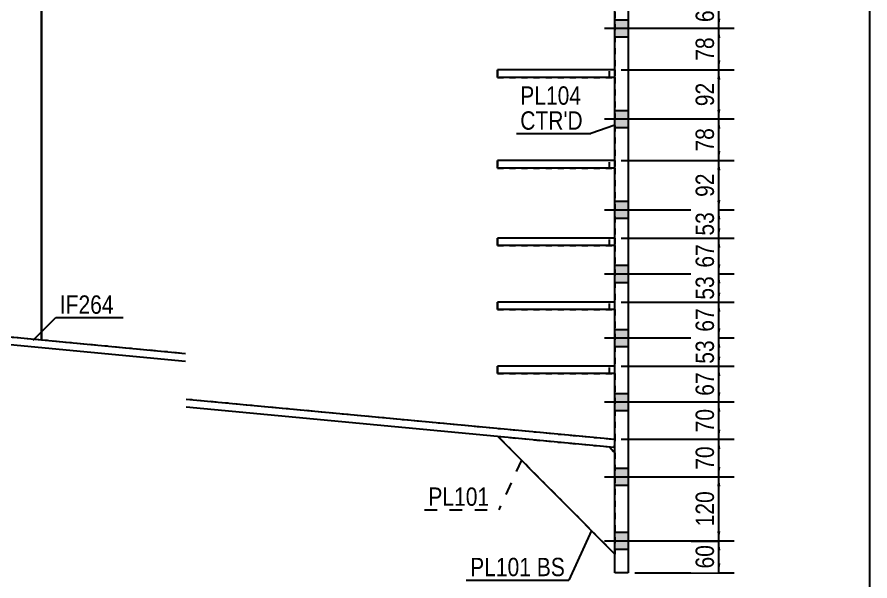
# Model space of a CAD drawing. Header units: millimetres. Extents: x -290 to 123, y -158 to 129.
# Drawn here: x -10.3 to 122.8, y -45.1 to 42.9 of the extents above; entities that cross this region are included whole.
import ezdxf

# ---------------------------------------------------------------- set-up
doc = ezdxf.new("R2010")
doc.units = ezdxf.units.MM
doc.linetypes.add('DXK_LINE_DOT1', pattern=[1.8814, 0.9407, -0.9407])
doc.linetypes.add('DXK_LINE_DOT2', pattern=[3.9198, 1.9599, -1.9599])
doc.styles.add('Arial Narrow', font='ARIALN.TTF', dxfattribs={"height": 0.2})

# ---------------------------------------------------------------- blocks, each defined once
blk = doc.blocks.new('Unknown-622979725-1210')
at = {"color": 5, "linetype": 'Continuous'}
blk.add_line((122.75, -157.59), (122.75, 129.41), dxfattribs=at)
blk = doc.blocks.new('Part-622979725-1672 - 1500')
at = {"color": 7, "linetype": 'DXK_LINE_DOT1'}
for p, q in [((82.95, 20.46), (64.62, 20.46)), ((64.62, 20.46), (64.62, 19.29)), ((64.62, 19.29), (82.95, 19.29))]:
    blk.add_line(p, q, dxfattribs=at)
blk = doc.blocks.new('Part-622979725-1785 - 1500')
at = {"color": 2, "linetype": 'Continuous'}
blk.add_line((-6.56, -7.5), (-6.56, 76.96), dxfattribs=at)
at = {"color": 7, "linetype": 'DXK_LINE_DOT1'}
blk.add_line((-54.18, -3.02), (-6.56, -7.5), dxfattribs=at)
blk = doc.blocks.new('Part-622979725-1657 - 1500')
at = {"color": 2, "linetype": 'Continuous'}
for p, q in [((64.62, 33.46), (64.62, 34.62)), ((82.95, 34.62), (64.62, 34.62)), ((82.95, 33.46), (64.62, 33.46))]:
    blk.add_line(p, q, dxfattribs=at)
at = {"color": 7, "linetype": 'DXK_LINE_DOT1'}
for p, q in [((82.12, 33.46), (82.12, 34.62)), ((82.95, 34.62), (82.95, 33.46))]:
    blk.add_line(p, q, dxfattribs=at)
blk = doc.blocks.new('Part-622979725-1662 - 1500')
at = {"color": 7, "linetype": 'DXK_LINE_DOT1'}
for p, q in [((82.95, 34.62), (64.62, 34.62)), ((64.62, 34.62), (64.62, 33.46)), ((64.62, 33.46), (82.95, 33.46))]:
    blk.add_line(p, q, dxfattribs=at)
blk = doc.blocks.new('Part-622979725-1667 - 1500')
at = {"color": 2, "linetype": 'Continuous'}
for p, q in [((64.62, 19.29), (64.62, 20.46)), ((82.95, 20.46), (64.62, 20.46)), ((82.95, 19.29), (64.62, 19.29))]:
    blk.add_line(p, q, dxfattribs=at)
at = {"color": 7, "linetype": 'DXK_LINE_DOT1'}
for p, q in [((82.12, 19.29), (82.12, 20.46)), ((82.95, 20.46), (82.95, 19.29))]:
    blk.add_line(p, q, dxfattribs=at)
blk = doc.blocks.new('Part-622979725-1677 - 1500')
at = {"color": 2, "linetype": 'Continuous'}
for p, q in [((64.62, 7.21), (64.62, 8.37)), ((82.95, 8.37), (64.62, 8.37)), ((82.95, 7.21), (64.62, 7.21))]:
    blk.add_line(p, q, dxfattribs=at)
at = {"color": 7, "linetype": 'DXK_LINE_DOT1'}
for p, q in [((82.12, 7.21), (82.12, 8.37)), ((82.95, 8.37), (82.95, 7.21))]:
    blk.add_line(p, q, dxfattribs=at)
blk = doc.blocks.new('Part-622979725-1682 - 1500')
at = {"color": 7, "linetype": 'DXK_LINE_DOT1'}
for p, q in [((82.95, 8.37), (64.62, 8.37)), ((64.62, 8.37), (64.62, 7.21)), ((64.62, 7.21), (82.95, 7.21))]:
    blk.add_line(p, q, dxfattribs=at)
blk = doc.blocks.new('Part-622979725-1687 - 1500')
at = {"color": 2, "linetype": 'Continuous'}
for p, q in [((64.62, -2.79), (64.62, -1.63)), ((82.95, -1.63), (64.62, -1.63)), ((82.95, -2.79), (64.62, -2.79))]:
    blk.add_line(p, q, dxfattribs=at)
at = {"color": 7, "linetype": 'DXK_LINE_DOT1'}
for p, q in [((82.12, -2.79), (82.12, -1.63)), ((82.95, -2.79), (82.95, -1.63))]:
    blk.add_line(p, q, dxfattribs=at)
blk = doc.blocks.new('Part-622979725-1692 - 1500')
at = {"color": 7, "linetype": 'DXK_LINE_DOT1'}
for p, q in [((82.95, -1.63), (64.62, -1.63)), ((64.62, -1.63), (64.62, -2.79)), ((64.62, -2.79), (82.95, -2.79))]:
    blk.add_line(p, q, dxfattribs=at)
blk = doc.blocks.new('Part-622979725-1697 - 1500')
at = {"color": 7, "linetype": 'DXK_LINE_DOT1'}
for p, q in [((82.95, -11.63), (64.62, -11.63)), ((64.62, -11.63), (64.62, -12.79)), ((82.12, -12.79), (82.12, -11.63)), ((82.95, -12.79), (82.95, -11.63)), ((64.62, -12.79), (82.95, -12.79))]:
    blk.add_line(p, q, dxfattribs=at)
blk = doc.blocks.new('Part-622979725-1702 - 1500')
at = {"color": 2, "linetype": 'Continuous'}
for p, q in [((64.62, -12.79), (64.62, -11.63)), ((82.95, -11.63), (64.62, -11.63)), ((82.95, -12.79), (64.62, -12.79))]:
    blk.add_line(p, q, dxfattribs=at)
blk = doc.blocks.new('Part-622979725-1911 - 1500')
at = {"color": 2, "linetype": 'Continuous'}
for p, q in [((82.95, 97.79), (85.04, 97.79)), ((82.95, -43.88), (82.95, 97.79)), ((85.04, 97.79), (85.04, -43.88)), ((85.04, -43.88), (82.95, -43.88))]:
    blk.add_line(p, q, dxfattribs=at)
blk = doc.blocks.new('Bolt-622979725-1769 - 1500')
at = {"linetype": 'Continuous'}
for points in [[(82.95, 94.12), (82.95, 91.46), (85.04, 91.46), (85.04, 94.12)], [(82.95, 94.12), (82.95, 91.46), (85.04, 91.46), (85.04, 94.12)], [(82.95, 94.12), (82.95, 91.46), (85.04, 91.46), (85.04, 94.12)], [(82.95, 94.12), (82.95, 91.46), (85.04, 91.46), (85.04, 94.12)], [(82.95, 84.12), (82.95, 81.46), (85.04, 81.46), (85.04, 84.12)], [(82.95, 84.12), (82.95, 81.46), (85.04, 81.46), (85.04, 84.12)], [(82.95, 84.12), (82.95, 81.46), (85.04, 81.46), (85.04, 84.12)], [(82.95, 84.12), (82.95, 81.46), (85.04, 81.46), (85.04, 84.12)], [(82.95, 72.46), (82.95, 69.79), (85.04, 69.79), (85.04, 72.46)], [(82.95, 72.46), (82.95, 69.79), (85.04, 69.79), (85.04, 72.46)], [(82.95, 72.46), (82.95, 69.79), (85.04, 69.79), (85.04, 72.46)], [(82.95, 72.46), (82.95, 69.79), (85.04, 69.79), (85.04, 72.46)], [(82.95, 62.46), (82.95, 59.79), (85.04, 59.79), (85.04, 62.46)], [(82.95, 62.46), (82.95, 59.79), (85.04, 59.79), (85.04, 62.46)], [(82.95, 62.46), (82.95, 59.79), (85.04, 59.79), (85.04, 62.46)], [(82.95, 62.46), (82.95, 59.79), (85.04, 59.79), (85.04, 62.46)], [(82.95, 52.46), (82.95, 49.79), (85.04, 49.79), (85.04, 52.46)], [(82.95, 52.46), (82.95, 49.79), (85.04, 49.79), (85.04, 52.46)], [(82.95, 52.46), (82.95, 49.79), (85.04, 49.79), (85.04, 52.46)], [(82.95, 52.46), (82.95, 49.79), (85.04, 49.79), (85.04, 52.46)], [(82.95, 42.46), (82.95, 39.79), (85.04, 39.79), (85.04, 42.46)], [(82.95, 42.46), (82.95, 39.79), (85.04, 39.79), (85.04, 42.46)], [(82.95, 42.46), (82.95, 39.79), (85.04, 39.79), (85.04, 42.46)], [(82.95, 42.46), (82.95, 39.79), (85.04, 39.79), (85.04, 42.46)], [(82.95, 28.29), (82.95, 25.62), (85.04, 25.62), (85.04, 28.29)], [(82.95, 28.29), (82.95, 25.62), (85.04, 25.62), (85.04, 28.29)], [(82.95, 28.29), (82.95, 25.62), (85.04, 25.62), (85.04, 28.29)], [(82.95, 28.29), (82.95, 25.62), (85.04, 25.62), (85.04, 28.29)], [(82.95, 14.12), (82.95, 11.46), (85.04, 11.46), (85.04, 14.12)], [(82.95, 14.12), (82.95, 11.46), (85.04, 11.46), (85.04, 14.12)], [(82.95, 14.12), (82.95, 11.46), (85.04, 11.46), (85.04, 14.12)], [(82.95, 14.12), (82.95, 11.46), (85.04, 11.46), (85.04, 14.12)], [(82.95, 4.12), (82.95, 1.46), (85.04, 1.46), (85.04, 4.12)], [(82.95, 4.12), (82.95, 1.46), (85.04, 1.46), (85.04, 4.12)], [(82.95, 4.12), (82.95, 1.46), (85.04, 1.46), (85.04, 4.12)], [(82.95, 4.12), (82.95, 1.46), (85.04, 1.46), (85.04, 4.12)], [(82.95, -5.88), (82.95, -8.54), (85.04, -8.54), (85.04, -5.88)], [(82.95, -5.88), (82.95, -8.54), (85.04, -8.54), (85.04, -5.88)], [(82.95, -5.88), (82.95, -8.54), (85.04, -8.54), (85.04, -5.88)], [(82.95, -5.88), (82.95, -8.54), (85.04, -8.54), (85.04, -5.88)], [(82.95, -15.88), (82.95, -18.54), (85.04, -18.54), (85.04, -15.88)], [(82.95, -15.88), (82.95, -18.54), (85.04, -18.54), (85.04, -15.88)], [(82.95, -15.88), (82.95, -18.54), (85.04, -18.54), (85.04, -15.88)], [(82.95, -15.88), (82.95, -18.54), (85.04, -18.54), (85.04, -15.88)], [(82.95, -27.54), (82.95, -30.21), (85.04, -30.21), (85.04, -27.54)], [(82.95, -27.54), (82.95, -30.21), (85.04, -30.21), (85.04, -27.54)], [(82.95, -27.54), (82.95, -30.21), (85.04, -30.21), (85.04, -27.54)], [(82.95, -27.54), (82.95, -30.21), (85.04, -30.21), (85.04, -27.54)], [(82.95, -37.54), (82.95, -40.21), (85.04, -40.21), (85.04, -37.54)], [(82.95, -37.54), (82.95, -40.21), (85.04, -40.21), (85.04, -37.54)], [(82.95, -37.54), (82.95, -40.21), (85.04, -40.21), (85.04, -37.54)], [(82.95, -37.54), (82.95, -40.21), (85.04, -40.21), (85.04, -37.54)]]:
    blk.add_hatch(color=3, dxfattribs=at).paths.add_polyline_path(points)
at = {"color": 3, "linetype": 'Continuous'}
for p, q in [((82.95, 94.12), (85.04, 94.12)), ((82.95, 94.12), (85.04, 94.12)), ((82.95, 94.12), (85.04, 94.12)), ((82.95, 94.12), (85.04, 94.12)), ((81.31, 92.79), (91.29, 92.79)), ((81.31, 92.79), (91.29, 92.79)), ((81.31, 92.79), (91.29, 92.79)), ((81.31, 92.79), (91.29, 92.79)), ((82.95, 91.46), (85.04, 91.46)), ((82.95, 91.46), (85.04, 91.46)), ((82.95, 91.46), (85.04, 91.46)), ((82.95, 91.46), (85.04, 91.46)), ((82.95, 84.12), (85.04, 84.12)), ((82.95, 84.12), (85.04, 84.12)), ((82.95, 84.12), (85.04, 84.12)), ((82.95, 84.12), (85.04, 84.12)), ((81.31, 82.79), (91.29, 82.79)), ((81.31, 82.79), (91.29, 82.79)), ((81.31, 82.79), (91.29, 82.79)), ((81.31, 82.79), (91.29, 82.79)), ((82.95, 81.46), (85.04, 81.46)), ((82.95, 81.46), (85.04, 81.46)), ((82.95, 81.46), (85.04, 81.46)), ((82.95, 81.46), (85.04, 81.46)), ((82.95, 72.46), (85.04, 72.46)), ((82.95, 72.46), (85.04, 72.46)), ((82.95, 72.46), (85.04, 72.46)), ((82.95, 72.46), (85.04, 72.46)), ((81.31, 71.12), (91.29, 71.12)), ((81.31, 71.12), (91.29, 71.12)), ((81.31, 71.12), (91.29, 71.12)), ((81.31, 71.12), (91.29, 71.12)), ((82.95, 69.79), (85.04, 69.79)), ((82.95, 69.79), (85.04, 69.79)), ((82.95, 69.79), (85.04, 69.79)), ((82.95, 69.79), (85.04, 69.79)), ((82.95, 62.46), (85.04, 62.46)), ((82.95, 62.46), (85.04, 62.46)), ((82.95, 62.46), (85.04, 62.46)), ((82.95, 62.46), (85.04, 62.46)), ((81.31, 61.12), (91.29, 61.12)), ((81.31, 61.12), (91.29, 61.12)), ((81.31, 61.12), (91.29, 61.12)), ((81.31, 61.12), (91.29, 61.12)), ((82.95, 59.79), (85.04, 59.79)), ((82.95, 59.79), (85.04, 59.79)), ((82.95, 59.79), (85.04, 59.79)), ((82.95, 59.79), (85.04, 59.79)), ((82.95, 52.46), (85.04, 52.46)), ((82.95, 52.46), (85.04, 52.46)), ((82.95, 52.46), (85.04, 52.46)), ((82.95, 52.46), (85.04, 52.46)), ((81.31, 51.12), (91.29, 51.12)), ((81.31, 51.12), (91.29, 51.12)), ((81.31, 51.12), (91.29, 51.12)), ((81.31, 51.12), (91.29, 51.12)), ((82.95, 49.79), (85.04, 49.79)), ((82.95, 49.79), (85.04, 49.79)), ((82.95, 49.79), (85.04, 49.79)), ((82.95, 49.79), (85.04, 49.79)), ((82.95, 42.46), (85.04, 42.46)), ((82.95, 42.46), (85.04, 42.46)), ((82.95, 42.46), (85.04, 42.46)), ((82.95, 42.46), (85.04, 42.46)), ((81.31, 41.12), (91.29, 41.12)), ((81.31, 41.12), (91.29, 41.12)), ((81.31, 41.12), (91.29, 41.12)), ((81.31, 41.12), (91.29, 41.12)), ((82.95, 39.79), (85.04, 39.79)), ((82.95, 39.79), (85.04, 39.79)), ((82.95, 39.79), (85.04, 39.79)), ((82.95, 39.79), (85.04, 39.79)), ((82.95, 28.29), (85.04, 28.29)), ((82.95, 28.29), (85.04, 28.29)), ((82.95, 28.29), (85.04, 28.29)), ((82.95, 28.29), (85.04, 28.29)), ((81.31, 26.96), (91.29, 26.96)), ((81.31, 26.96), (91.29, 26.96)), ((81.31, 26.96), (91.29, 26.96)), ((81.31, 26.96), (91.29, 26.96)), ((82.95, 25.62), (85.04, 25.62)), ((82.95, 25.62), (85.04, 25.62)), ((82.95, 25.62), (85.04, 25.62)), ((82.95, 25.62), (85.04, 25.62)), ((82.95, 14.12), (85.04, 14.12)), ((82.95, 14.12), (85.04, 14.12)), ((82.95, 14.12), (85.04, 14.12)), ((82.95, 14.12), (85.04, 14.12)), ((81.31, 12.79), (91.29, 12.79)), ((81.31, 12.79), (91.29, 12.79)), ((81.31, 12.79), (91.29, 12.79)), ((81.31, 12.79), (91.29, 12.79)), ((82.95, 11.46), (85.04, 11.46)), ((82.95, 11.46), (85.04, 11.46)), ((82.95, 11.46), (85.04, 11.46)), ((82.95, 11.46), (85.04, 11.46)), ((82.95, 4.12), (85.04, 4.12)), ((82.95, 4.12), (85.04, 4.12)), ((82.95, 4.12), (85.04, 4.12)), ((82.95, 4.12), (85.04, 4.12)), ((81.31, 2.79), (91.29, 2.79)), ((81.31, 2.79), (91.29, 2.79)), ((81.31, 2.79), (91.29, 2.79)), ((81.31, 2.79), (91.29, 2.79)), ((82.95, 1.46), (85.04, 1.46)), ((82.95, 1.46), (85.04, 1.46)), ((82.95, 1.46), (85.04, 1.46)), ((82.95, 1.46), (85.04, 1.46)), ((82.95, -5.88), (85.04, -5.88)), ((82.95, -5.88), (85.04, -5.88)), ((82.95, -5.88), (85.04, -5.88)), ((82.95, -5.88), (85.04, -5.88)), ((81.31, -7.21), (91.29, -7.21)), ((81.31, -7.21), (91.29, -7.21)), ((81.31, -7.21), (91.29, -7.21)), ((81.31, -7.21), (91.29, -7.21)), ((82.95, -8.54), (85.04, -8.54)), ((82.95, -8.54), (85.04, -8.54)), ((82.95, -8.54), (85.04, -8.54)), ((82.95, -8.54), (85.04, -8.54)), ((82.95, -15.88), (85.04, -15.88)), ((82.95, -15.88), (85.04, -15.88)), ((82.95, -15.88), (85.04, -15.88)), ((82.95, -15.88), (85.04, -15.88)), ((81.31, -17.21), (91.29, -17.21)), ((81.31, -17.21), (91.29, -17.21)), ((81.31, -17.21), (91.29, -17.21)), ((81.31, -17.21), (91.29, -17.21)), ((82.95, -18.54), (85.04, -18.54)), ((82.95, -18.54), (85.04, -18.54)), ((82.95, -18.54), (85.04, -18.54)), ((82.95, -18.54), (85.04, -18.54)), ((82.95, -27.54), (85.04, -27.54)), ((82.95, -27.54), (85.04, -27.54)), ((82.95, -27.54), (85.04, -27.54)), ((82.95, -27.54), (85.04, -27.54)), ((81.31, -28.88), (91.29, -28.88)), ((81.31, -28.88), (91.29, -28.88)), ((81.31, -28.88), (91.29, -28.88)), ((81.31, -28.88), (91.29, -28.88)), ((82.95, -30.21), (85.04, -30.21)), ((82.95, -30.21), (85.04, -30.21)), ((82.95, -30.21), (85.04, -30.21)), ((82.95, -30.21), (85.04, -30.21)), ((82.95, -37.54), (85.04, -37.54)), ((82.95, -37.54), (85.04, -37.54)), ((82.95, -37.54), (85.04, -37.54)), ((82.95, -37.54), (85.04, -37.54)), ((81.31, -38.88), (91.29, -38.88)), ((81.31, -38.88), (91.29, -38.88)), ((81.31, -38.88), (91.29, -38.88)), ((81.31, -38.88), (91.29, -38.88)), ((82.95, -40.21), (85.04, -40.21)), ((82.95, -40.21), (85.04, -40.21)), ((82.95, -40.21), (85.04, -40.21)), ((82.95, -40.21), (85.04, -40.21))]:
    blk.add_line(p, q, dxfattribs=at)
blk = doc.blocks.new('Part-622979725-1807 - 1500')
at = {"color": 2, "linetype": 'Continuous'}
for p, q in [((-31.68, -6.39), (-31.56, -5.15)), ((-31.56, -5.15), (15.94, -9.62)), ((15.94, -10.87), (-31.68, -6.39)), ((16.04, -16.75), (82.95, -23.04)), ((82.84, -24.29), (16.04, -18)), ((82.95, -23.04), (82.84, -24.29))]:
    blk.add_line(p, q, dxfattribs=at)
blk = doc.blocks.new('Part-622979725-1933 - 1500')
at = {"color": 7, "linetype": 'DXK_LINE_DOT1'}
for p, q in [((82.95, -40.96), (64.7, -22.58)), ((64.7, -22.58), (82.12, -24.22)), ((82.12, -24.22), (82.95, -25.13)), ((82.95, -25.13), (82.95, -40.96))]:
    blk.add_line(p, q, dxfattribs=at)
blk = doc.blocks.new('Part-622979725-2046 - 1500')
at = {"color": 2, "linetype": 'Continuous'}
blk.add_line((-6.56, 76.96), (-6.56, -7.5), dxfattribs=at)
at = {"color": 7, "linetype": 'DXK_LINE_DOT1'}
for p, q in [((-6.56, 76.96), (15.94, 76.96)), ((16.04, 76.96), (82.95, 76.96)), ((82.95, 76.96), (82.95, 66.71)), ((82.95, 65.54), (82.95, 56.71)), ((82.95, 55.54), (82.95, 46.71)), ((82.95, 45.54), (82.95, 34.62)), ((82.95, 33.46), (82.95, 20.46)), ((82.95, 19.29), (82.95, 8.37)), ((82.95, 7.21), (82.95, -1.63)), ((82.95, -2.79), (82.95, -11.63)), ((-6.56, -7.5), (15.94, -9.62)), ((82.95, -12.79), (82.95, -23.04)), ((16.04, -16.75), (82.95, -23.04))]:
    blk.add_line(p, q, dxfattribs=at)
blk = doc.blocks.new('Part-622979725-2117 - 1500')
at = {"color": 2, "linetype": 'Continuous'}
for p, q in [((82.95, -40.96), (64.7, -22.58)), ((82.12, -24.22), (82.95, -25.13))]:
    blk.add_line(p, q, dxfattribs=at)
blk = doc.blocks.new('StraightDimension-622979725-2418 - 1500')
at = {"linetype": 'Continuous'}
for points in [[(98.91, 33.12), (99.16, 34.62), (99.41, 33.12)], [(99.41, 28.46), (99.16, 26.96), (98.91, 28.46)]]:
    blk.add_hatch(color=7, dxfattribs=at).paths.add_polyline_path(points)
at = {"color": 7, "linetype": 'Continuous'}
for p, q in [((83.95, 34.62), (101.56, 34.62)), ((99.16, 26.96), (99.16, 34.62)), ((83.95, 26.96), (101.56, 26.96))]:
    blk.add_line(p, q, dxfattribs=at)
at = {"color": 0}
blk.add_wipeout([(99.01, 33.22), (94.81, 33.22), (94.81, 28.36), (99.01, 28.36)], dxfattribs=at)
at = {"color": 3, "style": 'Arial Narrow'}
blk.add_text('92', height=2.863, rotation=90.0002, dxfattribs=at).set_placement((98.41, 28.96))
blk = doc.blocks.new('StraightDimension-622979725-2392 - 1500')
at = {"linetype": 'Continuous'}
for points in [[(98.91, 45.21), (99.16, 46.71), (99.41, 45.21)], [(99.41, 42.62), (99.16, 41.12), (98.91, 42.62)]]:
    blk.add_hatch(color=7, dxfattribs=at).paths.add_polyline_path(points)
at = {"color": 7, "linetype": 'Continuous'}
for p, q in [((83.95, 46.71), (101.56, 46.71)), ((99.16, 41.12), (99.16, 46.71)), ((83.95, 41.12), (101.56, 41.12))]:
    blk.add_line(p, q, dxfattribs=at)
at = {"color": 0}
blk.add_wipeout([(99.01, 46.34), (94.81, 46.34), (94.81, 41.49), (99.01, 41.49)], dxfattribs=at)
at = {"color": 3, "style": 'Arial Narrow'}
blk.add_text('67', height=2.863, rotation=90.0002, dxfattribs=at).set_placement((98.41, 42.09))
blk = doc.blocks.new('StraightDimension-622979725-2405 - 1500')
at = {"linetype": 'Continuous'}
for points in [[(98.91, 39.62), (99.16, 41.12), (99.41, 39.62)], [(99.41, 36.12), (99.16, 34.62), (98.91, 36.12)]]:
    blk.add_hatch(color=7, dxfattribs=at).paths.add_polyline_path(points)
at = {"color": 7, "linetype": 'Continuous'}
for p, q in [((83.95, 41.12), (101.56, 41.12)), ((99.16, 34.62), (99.16, 41.12)), ((83.95, 34.62), (101.56, 34.62))]:
    blk.add_line(p, q, dxfattribs=at)
at = {"color": 0}
blk.add_wipeout([(99.01, 40.3), (94.81, 40.3), (94.81, 35.45), (99.01, 35.45)], dxfattribs=at)
at = {"color": 3, "style": 'Arial Narrow'}
blk.add_text('78', height=2.863, rotation=90.0002, dxfattribs=at).set_placement((98.41, 36.05))
blk = doc.blocks.new('StraightDimension-622979725-2432 - 1500')
at = {"linetype": 'Continuous'}
for points in [[(98.91, 25.46), (99.16, 26.96), (99.41, 25.46)], [(99.41, 21.96), (99.16, 20.46), (98.91, 21.96)]]:
    blk.add_hatch(color=7, dxfattribs=at).paths.add_polyline_path(points)
at = {"color": 7, "linetype": 'Continuous'}
for p, q in [((83.95, 26.96), (101.56, 26.96)), ((99.16, 20.46), (99.16, 26.96)), ((83.95, 20.46), (101.56, 20.46))]:
    blk.add_line(p, q, dxfattribs=at)
at = {"color": 0}
blk.add_wipeout([(99.01, 26.14), (94.81, 26.14), (94.81, 21.28), (99.01, 21.28)], dxfattribs=at)
at = {"color": 3, "style": 'Arial Narrow'}
blk.add_text('78', height=2.863, rotation=90.0002, dxfattribs=at).set_placement((98.41, 21.88))
blk = doc.blocks.new('StraightDimension-622979725-2563 - 1500')
at = {"linetype": 'Continuous'}
for points in [[(98.91, -40.38), (99.16, -38.88), (99.41, -40.38)], [(99.41, -42.38), (99.16, -43.88), (98.91, -42.38)]]:
    blk.add_hatch(color=7, dxfattribs=at).paths.add_polyline_path(points)
at = {"color": 7, "linetype": 'Continuous'}
for p, q in [((83.95, -38.88), (101.56, -38.88)), ((99.16, -43.88), (99.16, -38.88)), ((86.04, -43.88), (101.56, -43.88))]:
    blk.add_line(p, q, dxfattribs=at)
at = {"color": 0}
blk.add_wipeout([(99.01, -38.95), (94.81, -38.95), (94.81, -43.8), (99.01, -43.8)], dxfattribs=at)
at = {"color": 3, "style": 'Arial Narrow'}
blk.add_text('60', height=2.863, rotation=90.0002, dxfattribs=at).set_placement((98.41, -43.2))
blk = doc.blocks.new('StraightDimension-622979725-2446 - 1500')
at = {"linetype": 'Continuous'}
for points in [[(98.91, 18.96), (99.16, 20.46), (99.41, 18.96)], [(99.41, 14.29), (99.16, 12.79), (98.91, 14.29)]]:
    blk.add_hatch(color=7, dxfattribs=at).paths.add_polyline_path(points)
at = {"color": 7, "linetype": 'Continuous'}
for p, q in [((83.95, 20.46), (101.56, 20.46)), ((99.16, 12.79), (99.16, 20.46)), ((83.95, 12.79), (101.56, 12.79))]:
    blk.add_line(p, q, dxfattribs=at)
at = {"color": 0}
blk.add_wipeout([(99.01, 19.05), (94.81, 19.05), (94.81, 14.2), (99.01, 14.2)], dxfattribs=at)
at = {"color": 3, "style": 'Arial Narrow'}
blk.add_text('92', height=2.863, rotation=90.0002, dxfattribs=at).set_placement((98.41, 14.8))
blk = doc.blocks.new('StraightDimension-622979725-2459 - 1500')
at = {"linetype": 'Continuous'}
for points in [[(98.91, 11.29), (99.16, 12.79), (99.41, 11.29)], [(99.41, 9.87), (99.16, 8.37), (98.91, 9.87)]]:
    blk.add_hatch(color=7, dxfattribs=at).paths.add_polyline_path(points)
at = {"color": 7, "linetype": 'Continuous'}
for p, q in [((83.95, 12.79), (101.56, 12.79)), ((99.16, 8.37), (99.16, 12.79)), ((83.95, 8.37), (101.56, 8.37))]:
    blk.add_line(p, q, dxfattribs=at)
at = {"color": 0}
blk.add_wipeout([(99.01, 13.01), (94.81, 13.01), (94.81, 8.15), (99.01, 8.15)], dxfattribs=at)
at = {"color": 3, "style": 'Arial Narrow'}
blk.add_text('53', height=2.863, rotation=90.0002, dxfattribs=at).set_placement((98.41, 8.76))
blk = doc.blocks.new('StraightDimension-622979725-2472 - 1500')
at = {"linetype": 'Continuous'}
for points in [[(98.91, 6.87), (99.16, 8.37), (99.41, 6.87)], [(99.41, 4.29), (99.16, 2.79), (98.91, 4.29)]]:
    blk.add_hatch(color=7, dxfattribs=at).paths.add_polyline_path(points)
at = {"color": 7, "linetype": 'Continuous'}
for p, q in [((83.95, 8.37), (101.56, 8.37)), ((99.16, 2.79), (99.16, 8.37)), ((83.95, 2.79), (101.56, 2.79))]:
    blk.add_line(p, q, dxfattribs=at)
at = {"color": 0}
blk.add_wipeout([(99.01, 8.01), (94.81, 8.01), (94.81, 3.15), (99.01, 3.15)], dxfattribs=at)
at = {"color": 3, "style": 'Arial Narrow'}
blk.add_text('67', height=2.863, rotation=90.0002, dxfattribs=at).set_placement((98.41, 3.76))
blk = doc.blocks.new('StraightDimension-622979725-2485 - 1500')
at = {"linetype": 'Continuous'}
for points in [[(98.91, 1.29), (99.16, 2.79), (99.41, 1.29)], [(99.41, -0.13), (99.16, -1.63), (98.91, -0.13)]]:
    blk.add_hatch(color=7, dxfattribs=at).paths.add_polyline_path(points)
at = {"color": 7, "linetype": 'Continuous'}
for p, q in [((83.95, 2.79), (101.56, 2.79)), ((99.16, -1.63), (99.16, 2.79)), ((83.95, -1.63), (101.56, -1.63))]:
    blk.add_line(p, q, dxfattribs=at)
at = {"color": 0}
blk.add_wipeout([(99.01, 3.01), (94.81, 3.01), (94.81, -1.85), (99.01, -1.85)], dxfattribs=at)
at = {"color": 3, "style": 'Arial Narrow'}
blk.add_text('53', height=2.863, rotation=90.0002, dxfattribs=at).set_placement((98.41, -1.24))
blk = doc.blocks.new('StraightDimension-622979725-2498 - 1500')
at = {"linetype": 'Continuous'}
for points in [[(98.91, -3.13), (99.16, -1.63), (99.41, -3.13)], [(99.41, -5.71), (99.16, -7.21), (98.91, -5.71)]]:
    blk.add_hatch(color=7, dxfattribs=at).paths.add_polyline_path(points)
at = {"color": 7, "linetype": 'Continuous'}
for p, q in [((83.95, -1.63), (101.56, -1.63)), ((99.16, -7.21), (99.16, -1.63)), ((83.95, -7.21), (101.56, -7.21))]:
    blk.add_line(p, q, dxfattribs=at)
at = {"color": 0}
blk.add_wipeout([(99.01, -1.99), (94.81, -1.99), (94.81, -6.85), (99.01, -6.85)], dxfattribs=at)
at = {"color": 3, "style": 'Arial Narrow'}
blk.add_text('67', height=2.863, rotation=90.0002, dxfattribs=at).set_placement((98.41, -6.24))
blk = doc.blocks.new('StraightDimension-622979725-2511 - 1500')
at = {"linetype": 'Continuous'}
for points in [[(98.91, -8.71), (99.16, -7.21), (99.41, -8.71)], [(99.41, -10.13), (99.16, -11.63), (98.91, -10.13)]]:
    blk.add_hatch(color=7, dxfattribs=at).paths.add_polyline_path(points)
at = {"color": 7, "linetype": 'Continuous'}
for p, q in [((83.95, -7.21), (101.56, -7.21)), ((99.16, -11.63), (99.16, -7.21)), ((83.95, -11.63), (101.56, -11.63))]:
    blk.add_line(p, q, dxfattribs=at)
at = {"color": 0}
blk.add_wipeout([(99.01, -6.99), (94.81, -6.99), (94.81, -11.85), (99.01, -11.85)], dxfattribs=at)
at = {"color": 3, "style": 'Arial Narrow'}
blk.add_text('53', height=2.863, rotation=90.0002, dxfattribs=at).set_placement((98.41, -11.24))
blk = doc.blocks.new('StraightDimension-622979725-2524 - 1500')
at = {"linetype": 'Continuous'}
for points in [[(98.91, -13.13), (99.16, -11.63), (99.41, -13.13)], [(99.41, -15.71), (99.16, -17.21), (98.91, -15.71)]]:
    blk.add_hatch(color=7, dxfattribs=at).paths.add_polyline_path(points)
at = {"color": 7, "linetype": 'Continuous'}
for p, q in [((83.95, -11.63), (101.56, -11.63)), ((99.16, -17.21), (99.16, -11.63)), ((83.88, -17.21), (101.56, -17.21))]:
    blk.add_line(p, q, dxfattribs=at)
at = {"color": 0}
blk.add_wipeout([(99.01, -11.99), (94.81, -11.99), (94.81, -16.85), (99.01, -16.85)], dxfattribs=at)
at = {"color": 3, "style": 'Arial Narrow'}
blk.add_text('67', height=2.863, rotation=90.0002, dxfattribs=at).set_placement((98.41, -16.24))
blk = doc.blocks.new('StraightDimension-622979725-2537 - 1500')
at = {"linetype": 'Continuous'}
for points in [[(98.91, -18.71), (99.16, -17.21), (99.41, -18.71)], [(99.41, -21.54), (99.16, -23.04), (98.91, -21.54)]]:
    blk.add_hatch(color=7, dxfattribs=at).paths.add_polyline_path(points)
at = {"color": 7, "linetype": 'Continuous'}
for p, q in [((83.88, -17.21), (101.56, -17.21)), ((99.16, -23.04), (99.16, -17.21)), ((83.95, -23.04), (101.56, -23.04))]:
    blk.add_line(p, q, dxfattribs=at)
at = {"color": 0}
blk.add_wipeout([(99.01, -17.7), (94.81, -17.7), (94.81, -22.55), (99.01, -22.55)], dxfattribs=at)
at = {"color": 3, "style": 'Arial Narrow'}
blk.add_text('70', height=2.863, rotation=90.0002, dxfattribs=at).set_placement((98.41, -21.95))
blk = doc.blocks.new('StraightDimension-622979725-2542 - 1500')
at = {"linetype": 'Continuous'}
for points in [[(98.91, -24.54), (99.16, -23.04), (99.41, -24.54)], [(99.41, -27.37), (99.16, -28.87), (98.91, -27.37)]]:
    blk.add_hatch(color=7, dxfattribs=at).paths.add_polyline_path(points)
at = {"color": 7, "linetype": 'Continuous'}
for p, q in [((83.95, -23.04), (101.56, -23.04)), ((99.16, -28.87), (99.16, -23.04)), ((83.95, -28.87), (101.56, -28.87))]:
    blk.add_line(p, q, dxfattribs=at)
at = {"color": 0}
blk.add_wipeout([(99.01, -23.53), (94.81, -23.53), (94.81, -28.39), (99.01, -28.39)], dxfattribs=at)
at = {"color": 3, "style": 'Arial Narrow'}
blk.add_text('70', height=2.863, rotation=90.0002, dxfattribs=at).set_placement((98.41, -27.79))
blk = doc.blocks.new('StraightDimension-622979725-2548 - 1500')
at = {"linetype": 'Continuous'}
for points in [[(98.91, -30.37), (99.16, -28.87), (99.41, -30.37)], [(99.41, -37.38), (99.16, -38.88), (98.91, -37.38)]]:
    blk.add_hatch(color=7, dxfattribs=at).paths.add_polyline_path(points)
at = {"color": 7, "linetype": 'Continuous'}
for p, q in [((83.95, -28.87), (101.56, -28.87)), ((99.16, -38.88), (99.16, -28.87)), ((83.95, -38.88), (101.56, -38.88))]:
    blk.add_line(p, q, dxfattribs=at)
at = {"color": 0}
blk.add_wipeout([(99.01, -30.53), (94.81, -30.53), (94.81, -37.22), (99.01, -37.22)], dxfattribs=at)
at = {"color": 3, "style": 'Arial Narrow'}
blk.add_text('120', height=2.863, rotation=90.0002, dxfattribs=at).set_placement((98.41, -36.62))
blk = doc.blocks.new('Mark-622979725-1907 - 1500')
at = {"color": 7, "linetype": 'Continuous'}
blk.add_line((82.95, 25.97), (79.18, 24.69), dxfattribs=at)
at = {"color": 0}
for points in [[(77.68, 29.19), (77.68, 32.19), (68.18, 32.19), (68.18, 29.19)], [(77.94, 25.29), (77.94, 28.29), (68.18, 28.29), (68.18, 25.29)]]:
    blk.add_wipeout(points, dxfattribs=at)
for points in [[(77.68, 29.19), (77.68, 32.19), (68.18, 32.19), (68.18, 29.19)], [(77.94, 25.29), (77.94, 28.29), (68.18, 28.29), (68.18, 25.29)]]:
    blk.add_wipeout(points, dxfattribs=at)
at = {"color": 7, "linetype": 'Continuous'}
blk.add_line((67.58, 24.69), (79.18, 24.69), dxfattribs=at)
at = {"color": 3, "style": 'Arial Narrow'}
blk.add_text('PL104', height=2.863, dxfattribs=at).set_placement((68.18, 29.19))
at = {"color": 1, "style": 'Arial Narrow'}
blk.add_text("CTR'D", height=2.863, dxfattribs=at).set_placement((68.18, 25.29))
blk = doc.blocks.new('Mark-622979725-1803 - 1500')
at = {"color": 0}
blk.add_wipeout([(4.73, -3.44), (4.73, -0.44), (-3.68, -0.44), (-3.68, -3.44)], dxfattribs=at)
blk.add_wipeout([(4.73, -3.44), (4.73, -0.44), (-3.68, -0.44), (-3.68, -3.44)], dxfattribs=at)
at = {"color": 7, "linetype": 'Continuous'}
for p, q in [((-7.81, -7.57), (-4.28, -4.04)), ((-4.28, -4.04), (6.23, -4.04))]:
    blk.add_line(p, q, dxfattribs=at)
at = {"color": 3, "style": 'Arial Narrow'}
blk.add_text('IF264', height=2.863, dxfattribs=at).set_placement((-3.68, -3.44))
blk = doc.blocks.new('Mark-622979725-1929 - 1500')
at = {"color": 7, "linetype": 'DXK_LINE_DOT2'}
blk.add_line((68.38, -26.28), (64.84, -34.02), dxfattribs=at)
at = {"color": 0}
blk.add_wipeout([(63.34, -33.42), (63.34, -30.42), (53.84, -30.42), (53.84, -33.42)], dxfattribs=at)
blk.add_wipeout([(63.34, -33.42), (63.34, -30.42), (53.84, -30.42), (53.84, -33.42)], dxfattribs=at)
at = {"color": 7, "linetype": 'DXK_LINE_DOT2'}
blk.add_line((53.24, -34.02), (64.84, -34.02), dxfattribs=at)
at = {"color": 3, "style": 'Arial Narrow'}
blk.add_text('PL101', height=2.863, dxfattribs=at).set_placement((53.84, -33.42))
blk = doc.blocks.new('MarkSet-622979725-2867 - 1500')
at = {"color": 0}
for points in [[(69.86, -44.4), (69.86, -41.4), (60.36, -41.4), (60.36, -44.4)], [(75.14, -44.4), (75.14, -41.4), (70.76, -41.4), (70.76, -44.4)]]:
    blk.add_wipeout(points, dxfattribs=at)
for points in [[(69.86, -44.4), (69.86, -41.4), (60.36, -41.4), (60.36, -44.4)], [(75.14, -44.4), (75.14, -41.4), (70.76, -41.4), (70.76, -44.4)]]:
    blk.add_wipeout(points, dxfattribs=at)
at = {"color": 7, "linetype": 'Continuous'}
for p in [(79.28, -37.26), (59.76, -45)]:
    blk.add_line(p, (75.74, -45), dxfattribs=at)
at = {"color": 3, "style": 'Arial Narrow'}
for s, p in [('PL101', (60.36, -44.4)), ('BS', (70.76, -44.4))]:
    blk.add_text(s, height=2.863, dxfattribs=at).set_placement(p)

msp = doc.modelspace()

# ---------------------------------------------------------------- block references
for name in ['Unknown-622979725-1210', 'Part-622979725-1911 - 1500', 'Bolt-622979725-1769 - 1500', 'Part-622979725-1785 - 1500', 'Part-622979725-2046 - 1500', 'Part-622979725-1657 - 1500', 'Part-622979725-1662 - 1500', 'Part-622979725-1672 - 1500', 'Part-622979725-1667 - 1500', 'Part-622979725-1677 - 1500', 'Part-622979725-1682 - 1500', 'Part-622979725-1687 - 1500', 'Part-622979725-1692 - 1500', 'Part-622979725-1807 - 1500', 'Part-622979725-1697 - 1500', 'Part-622979725-1702 - 1500', 'Part-622979725-1933 - 1500', 'Part-622979725-2117 - 1500']:
    msp.add_blockref(name, (0, 0))

# ---------------------------------------------------------------- next in the draw order: block references
for name in ['StraightDimension-622979725-2392 - 1500', 'StraightDimension-622979725-2418 - 1500', 'Mark-622979725-1907 - 1500', 'Mark-622979725-1803 - 1500', 'Mark-622979725-1929 - 1500', 'MarkSet-622979725-2867 - 1500', 'StraightDimension-622979725-2563 - 1500']:
    msp.add_blockref(name, (0, 0))

# ---------------------------------------------------------------- next in the draw order: block references
for name in ['StraightDimension-622979725-2405 - 1500', 'StraightDimension-622979725-2432 - 1500']:
    msp.add_blockref(name, (0, 0))

# ---------------------------------------------------------------- next in the draw order: block references
msp.add_blockref('StraightDimension-622979725-2446 - 1500', (0, 0))

# ---------------------------------------------------------------- next in the draw order: block references
msp.add_blockref('StraightDimension-622979725-2459 - 1500', (0, 0))

# ---------------------------------------------------------------- next in the draw order: block references
msp.add_blockref('StraightDimension-622979725-2472 - 1500', (0, 0))

# ---------------------------------------------------------------- next in the draw order: block references
msp.add_blockref('StraightDimension-622979725-2485 - 1500', (0, 0))

# ---------------------------------------------------------------- next in the draw order: block references
msp.add_blockref('StraightDimension-622979725-2498 - 1500', (0, 0))

# ---------------------------------------------------------------- next in the draw order: block references
msp.add_blockref('StraightDimension-622979725-2511 - 1500', (0, 0))

# ---------------------------------------------------------------- next in the draw order: block references
msp.add_blockref('StraightDimension-622979725-2524 - 1500', (0, 0))

# ---------------------------------------------------------------- next in the draw order: block references
msp.add_blockref('StraightDimension-622979725-2537 - 1500', (0, 0))

# ---------------------------------------------------------------- next in the draw order: block references
msp.add_blockref('StraightDimension-622979725-2542 - 1500', (0, 0))

# ---------------------------------------------------------------- next in the draw order: block references
msp.add_blockref('StraightDimension-622979725-2548 - 1500', (0, 0))

doc.saveas('drawing.dxf')
